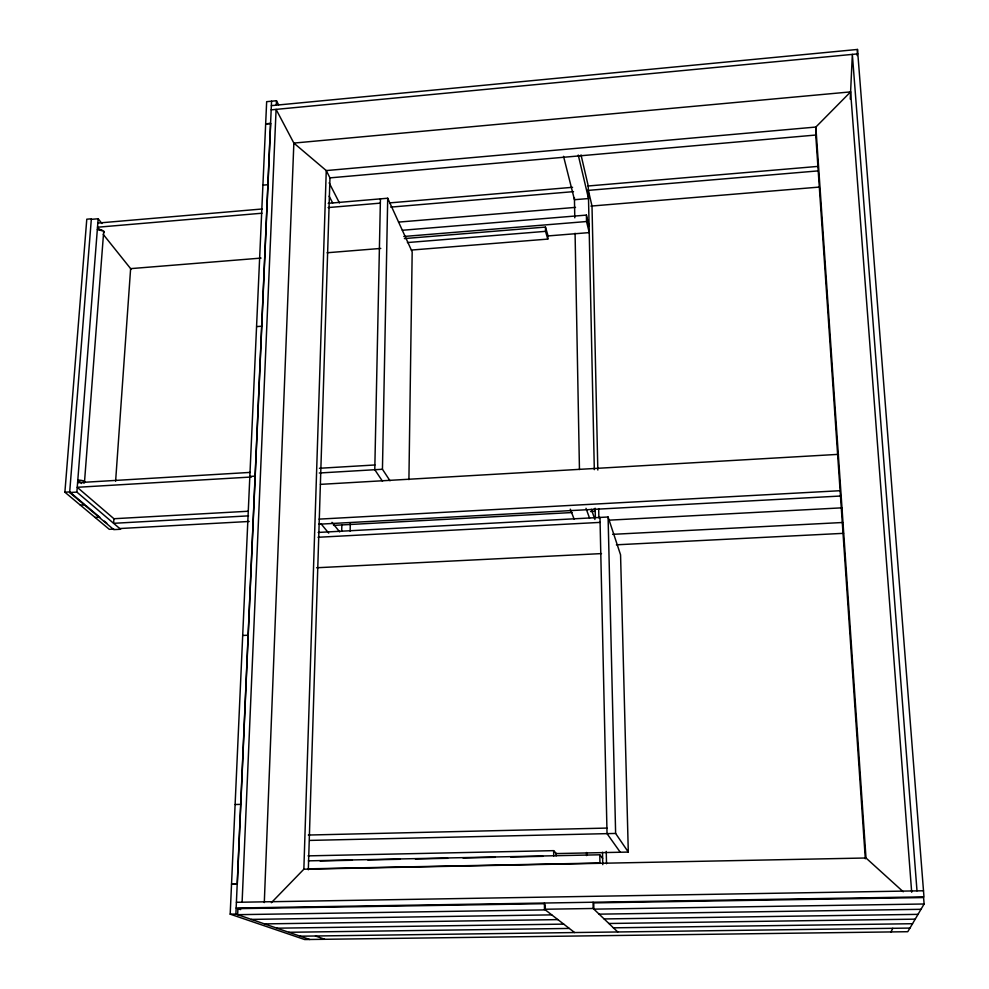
<?xml version="1.0" encoding="UTF-8"?>
<svg xmlns="http://www.w3.org/2000/svg" width="989" height="989" viewBox="0 0 989 989"><rect width="100%" height="100%" fill="white"/><g stroke="black" fill="none" stroke-linecap="round" stroke-linejoin="round"><path stroke-width="1.48" d="M865.313 858.798L815.752 135.036L815.863 127.049L850.602 91.89L911.685 892.251M408.914 479.653L412.178 251.874L387.713 198.233L328.212 203.338M390.012 480.765L382.446 469.268L387.713 198.233M380.431 198.863L374.782 469.713L382.483 481.21M350.118 531.142L350.316 523.428M341.687 531.18L341.86 525.011M308.321 869.788L329.967 177.872L326.259 170.578L293.857 143.084L264.298 902.574M271.345 902.722L303.858 869.207L326.259 170.578L815.863 127.049L866.005 857.995L903.254 891.769M242.107 902.203L276.092 109.383L294.277 143.875M276.265 105.168L276.463 100.73L266.659 101.669L230.19 914.157L304.723 939.55L907.778 931.712L909.929 928.078M309.718 939.488L235.889 914.071L271.555 101.199M850.268 99.123L852.345 54.383L917.001 890.879M857.179 55.557L857.488 49.45L271.369 105.638M115.614 481.186L130.622 268.637L261.071 258.092M113.834 529.078L109.297 529.325L64.891 492.201L86.785 219.199L91.359 218.804L69.65 492.522L113.797 529.634L120.609 529.263L76.87 492.102L98.171 218.754L91.309 219.348M84.535 481.556L103.709 231.253L97.342 229.411A4.933 2.201 6.5 0 1 102.201 230.19M890.99 931.935L892.783 928.3M924.109 903.995L593.857 909.138L593.734 902.895L923.602 897.567L924.109 903.995L909.954 928.078L300.162 936.2M271.184 109.853L857.834 53.863M265.67 123.848L270.59 123.378M265.744 123.971L270.652 123.514L237.298 884.117L231.624 884.215M293.857 143.084L850.602 91.89M329.967 177.872L815.752 135.036M263 185.141L267.97 184.708M97.837 223.069L262.172 208.988M261.986 213.216L97.515 227.235L99.444 229.646M328.088 207.579L380.345 203.128M389.765 202.881L572.582 187.304M587.936 186.006L818.373 166.362M390.704 207.121L573.521 191.631M587.342 190.457L817.779 170.924M398.542 222.105L575.524 207.381M590.915 206.095L818.682 187.131M402.35 230.264L586.403 215.095L589.11 226.234M403.784 236.482L586.539 221.536L589.246 232.6L547.795 235.951M404.402 238.584L545.471 227.074L547.745 234.838L547.795 239.091L411.412 250.056M407.394 242.565L545.532 231.352L547.795 239.091M327.075 252.764L380.777 248.424M256.646 326.593L261.764 326.222M77.599 482.681L250.118 472.408M319.435 468.279L374.88 464.978M249.92 476.438L255.187 476.129M251.453 477.007L77.241 487.293L114.032 518.817M319.286 473.002L382.446 469.268M64.891 492.201L69.7 491.916L85.054 504.847L80.344 505.119M69.65 492.522L76.87 492.102M320.448 484.363L838.462 454.347M95.068 517.432L99.778 517.247L86.191 505.799M248.128 511.251L113.933 518.731L113.599 523.317L248.548 515.862M119.756 528.534L249.216 521.463M319.101 519.126L839.735 490.729M318.73 524.219L840.625 496.021M333.54 525.382L572.124 512.537M590.594 511.536L595.205 511.288L594.29 508.63M318.161 532.441L608.087 517L620.56 554.841L628.299 852.073L555.521 853.594M609.273 520.152L841.837 507.839M318.013 537.274L600.088 522.39M612.611 534.344L842.875 522.489M616.382 544.815L843.58 533.331M316.579 567.76L601.497 553.593M242.787 635.457L248.214 635.222M235.197 804.514L240.797 804.366M308.345 835.037L606.912 828.077M309.718 840.415L615.628 833.443L628.299 852.073M308.012 855.868L553.642 850.651L556.115 853.21L556.152 855.905M308.37 860.85L599.779 854.793L602.635 858.365M320.115 860.937L352.381 860.257M367.747 859.948L400.026 859.28M415.392 858.959L447.671 858.291M463.037 857.97L495.316 857.302M510.683 856.981L542.949 856.313M308.111 868.849L599.952 863.014L599.779 854.793M303.858 869.207L866.005 857.995M231.537 884.178L237.212 884.079M236.408 902.302L923.491 890.768M543.703 903.711L237.916 908.644L237.657 914.677L545.31 909.892L545.26 904.923M230.19 914.157L235.889 914.071M544.42 903.019L544.482 909.25L593.19 908.483L617.742 931.972M251.367 919.399L551.763 914.874M599.111 914.157L920.994 909.311M264.434 923.899L557.883 919.609M604.118 918.942L918.027 914.355M276.895 928.189L563.73 924.122M608.878 923.491L915.208 919.152M288.8 932.281L569.293 928.436M613.403 927.83L912.513 923.714M315.454 935.99L324.726 939.29M240.661 909.62L236.161 908.026L923.973 896.862L857.488 49.45M544.482 909.25L574.609 932.54M104.401 521.141L106.763 523.119M81.654 483.51L77.797 480.172A5.18 1.657 4.4 0 1 83.867 481.136A5.18 1.657 4.4 0 1 83.793 483.139M320.992 523.75L328.694 533.12M332.007 522.34L339.684 531.921M103.289 234.467L131.228 269.379M98.171 218.754L101.929 223.502M620.264 852.234L607.036 833.64L599.977 517.432M276.463 100.73L278.589 104.809M329.152 196.181L332.687 202.98M329.139 182.804L339.45 202.968M570.27 509.162L574.115 519.052M585.995 508.309L589.58 518.224M591.323 509.298L594.908 519.435M563.545 156.336L574.461 199.716L588.517 198.542L578.256 155.038M581.013 154.902L588.245 185.969L594.315 469.651M588.344 190.37L592.003 206.009L597.826 470.035M608.087 517L615.628 833.443M598.679 508.63L598.889 517.89M606.245 851.405L606.517 863.756M595.143 508.222L595.341 517.482M602.511 852.295L602.771 864.646M586.403 215.095L586.539 221.536M593.066 902.24L593.19 908.483M574.424 197.738L574.794 217.815M575.079 233.256L579.455 469.515M586.564 852.493L586.625 855.584M553.642 850.651L553.716 856.091M545.471 227.074L545.532 231.352M103.709 231.253A4.933 2.201 6.5 0 1 103.622 232.934"/></g></svg>
